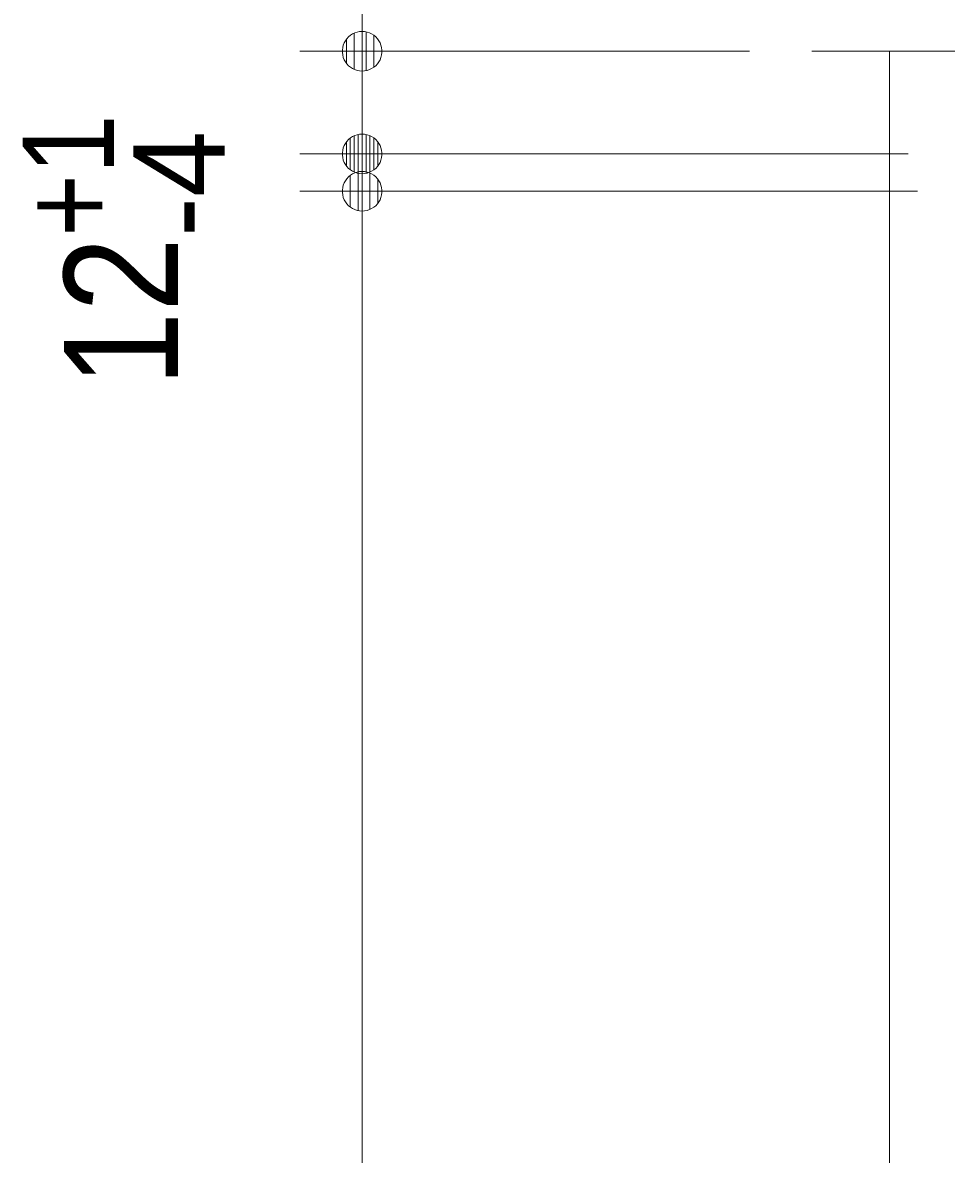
# Model space of a CAD drawing. Units: millimetres, scale not verified. Extents: x -6062 to 6062, y -3045 to 3045.
# Drawn here: x -767.6 to -470.8, y 45.4 to 409.2 of the extents above; entities that cross this region are included whole.
import ezdxf
from ezdxf.enums import TextEntityAlignment as Align

# ---------------------------------------------------------------- set-up
doc = ezdxf.new("R2010")
doc.units = ezdxf.units.MM
doc.header["$LTSCALE"] = 20
for name, color, linetype, lineweight in [('0-0_2寸法-1', 7, 'Continuous', 9), ('0-1_0', 7, 'Continuous', 9), ('0-2_2寸法-2', 7, 'Continuous', 9), ('0-4_3一般', 7, 'Continuous', 9)]:
    doc.layers.add(name, color=color, linetype=linetype, lineweight=lineweight)
doc.styles.add('ＭＳ Ｐゴシック', font='')
doc.styles.get('ＭＳ Ｐゴシック').set_extended_font_data('MS PGothic')

# ---------------------------------------------------------------- blocks, each defined once
blk = doc.blocks.new('グループ-29')
at = {"layer": '0-4_3一般'}
blk.add_line((25469.3, 8000), (30149.3, 8000), dxfattribs=at)
blk = doc.blocks.new('グループ-66')
at = {"layer": '0-4_3一般'}
blk.add_blockref('グループ-29', (0, 0), dxfattribs=at)
blk = doc.blocks.new('_Dot')
at = {"layer": '0-1_0'}
for p, q in [((7.99, 6), (-7.99, 6)), ((-10, 0), (-20, 0)), ((9.78, 2), (-9.78, 2)), ((9.16, -3.98), (-9.16, -3.98)), ((6, -7.98), (-6, -7.98))]:
    blk.add_line(p, q, dxfattribs=at)
for points in [[(10, 0), (9.92, 1.25), (9.69, 2.49), (9.3, 3.68), (8.76, 4.82), (8.09, 5.88), (7.29, 6.85), (6.37, 7.71), (5.36, 8.44), (4.26, 9.05), (3.09, 9.51), (1.87, 9.82), (0.63, 9.98), (-0.63, 9.98), (-1.87, 9.82), (-3.09, 9.51), (-4.26, 9.05), (-5.36, 8.44), (-6.37, 7.71), (-7.29, 6.85), (-8.09, 5.88), (-8.76, 4.82), (-9.3, 3.68), (-9.69, 2.49), (-9.92, 1.25), (-10, 0), (0, 0)], [(-10, 0), (-9.92, -1.25), (-9.69, -2.49), (-9.3, -3.68), (-8.76, -4.82), (-8.09, -5.88), (-7.29, -6.85), (-6.37, -7.71), (-5.36, -8.44), (-4.26, -9.05), (-3.09, -9.51), (-1.87, -9.82), (-0.63, -9.98), (0.63, -9.98), (1.87, -9.82), (3.09, -9.51), (4.26, -9.05), (5.36, -8.44), (6.37, -7.71), (7.29, -6.85), (8.09, -5.88), (8.76, -4.82), (9.3, -3.68), (9.69, -2.49), (9.92, -1.25), (10, 0), (0, 0)]]:
    blk.add_lwpolyline(points, close=True, dxfattribs=at)
blk = doc.blocks.new('グループ-135')
at = {"layer": '0-4_3一般'}
blk.add_line((25969.3, 8000), (25969.3, -39000), dxfattribs=at)

msp = doc.modelspace()

# ---------------------------------------------------------------- linework, layer by layer
at = {"layer": '0-0_2寸法-1'}
for p, q in [((-480.04, 355), (-678.54, 355)), ((-658.54, 342.29), (-658.54, -1924.29))]:
    msp.add_line(p, q, dxfattribs=at)
at = {"layer": '0-2_2寸法-2'}
for p, q in [((-534.04, 400), (-678.54, 400)), ((-658.54, 400), (-658.54, 367)), ((-658.54, 379.71), (-658.54, 392.42)), ((-483.04, 367), (-678.54, 367)), ((-483.04, 367), (-678.54, 367)), ((-658.54, 367), (-658.54, 355)), ((-480.04, 355), (-678.54, 355)), ((-658.54, 354.29), (-658.54, 341.58)), ((-658.54, 342.29), (-658.54, 329.58))]:
    msp.add_line(p, q, dxfattribs=at)

# ---------------------------------------------------------------- block references
at = {"layer": '0-0_2寸法-1', "xscale": 0.6356201, "yscale": 0.6356201, "rotation": 90}
msp.add_blockref('_Dot', (-658.54, 355), dxfattribs=at)
at = {"layer": '0-2_2寸法-2', "xscale": 0.6356201, "yscale": 0.6356201}
for p, rotation in [((-658.54, 400), 270), ((-658.54, 367), 270), ((-658.54, 367), 90), ((-658.54, 355), 90)]:
    msp.add_blockref('_Dot', p, dxfattribs=dict(at, rotation=rotation))
at = {"layer": '0-4_3一般', "xscale": 0.05, "yscale": 0.05}
for name in ['グループ-66', 'グループ-135']:
    msp.add_blockref(name, (-1787.5, 0), dxfattribs=at)

# ---------------------------------------------------------------- texts
at = {"layer": '0-2_2寸法-2', "style": 'ＭＳ Ｐゴシック', "width": 0.9}
for s, height, p in [('+1', 29.33, (-729.51, 340.33)), ('12', 36.66, (-706.68, 292.23))]:
    msp.add_text(s, height=height, rotation=90, dxfattribs=at).set_placement(p, align=Align.BOTTOM_LEFT)
at = {"layer": '0-2_2寸法-2', "style": 'ＭＳ Ｐゴシック'}
msp.add_text('-4', height=29.33, rotation=90, dxfattribs=at).set_placement((-693.89, 340.33), align=Align.BOTTOM_LEFT)

doc.saveas('drawing.dxf')
